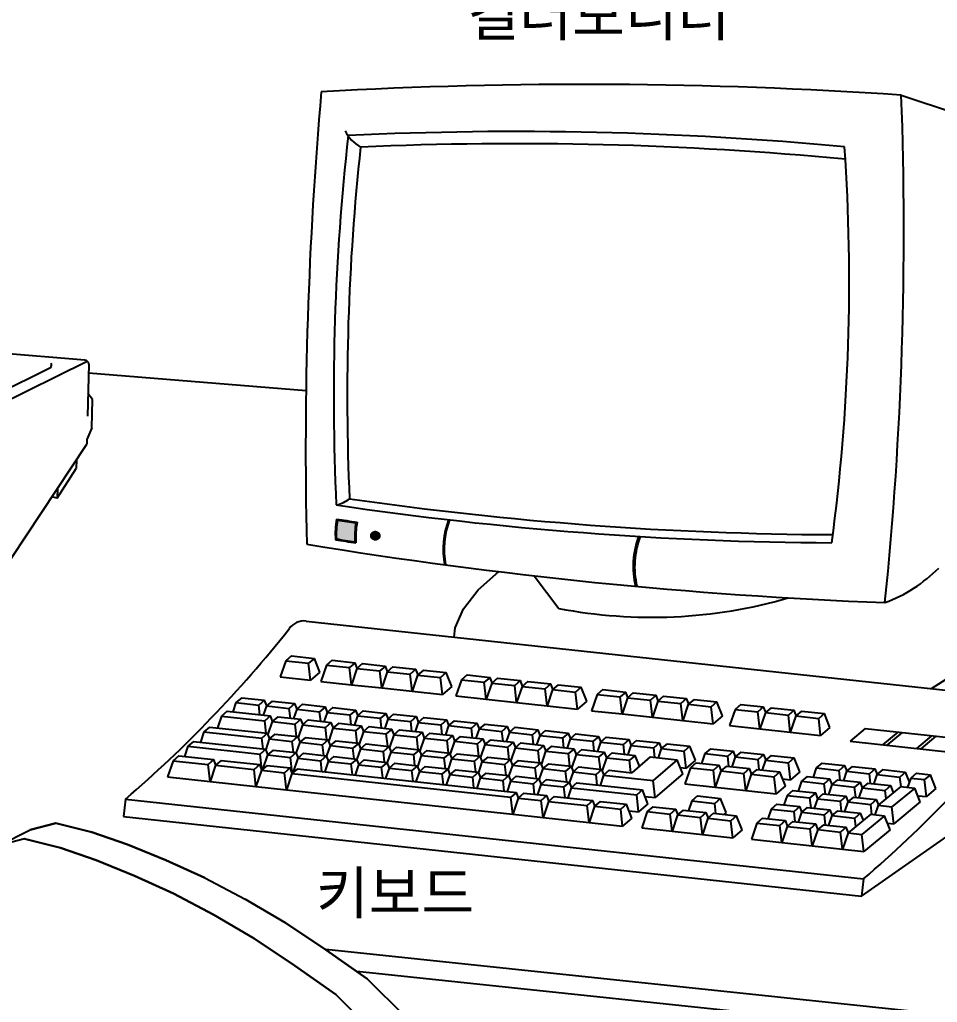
# Model space of a CAD drawing. Header units: millimetres. Extents: x -86 to 11742, y 5229 to 11464.
# Drawn here: x 1265.9 to 1324.9, y 5686 to 5749.2 of the extents above; entities that cross this region are included whole.
import ezdxf

# ---------------------------------------------------------------- set-up
doc = ezdxf.new("R2010")
doc.units = ezdxf.units.MM
doc.header["$LTSCALE"] = 5
doc.layers.get('0').update_dxf_attribs({"linetype": 'CONTINUOUS'})
for name, color, linetype in [('AUTO', 7, 'CONTINUOUS'), ('DESK', 4, 'CONTINUOUS'), ('S-1', 254, 'CONTINUOUS')]:
    doc.layers.add(name, color=color, linetype=linetype)
doc.styles.add('QQ', font='MALGUN.TTF.TTF')

msp = doc.modelspace()

# ---------------------------------------------------------------- hatches: boundary and pattern name
for points in [[(1287.518, 5716.828, -0.000994), (1286.328, 5717.013, 0.056482), (1286.263, 5715.798, 0.000987), (1287.445, 5715.614, -0.056444)], [(1288.631, 5716.241), (1288.588, 5716.213), (1288.551, 5716.177), (1288.522, 5716.135), (1288.501, 5716.089), (1288.49, 5716.039), (1288.488, 5715.989), (1288.496, 5715.938), (1288.514, 5715.891), (1288.541, 5715.847), (1288.575, 5715.809), (1288.616, 5715.778), (1288.663, 5715.756), (1288.712, 5715.742), (1288.764, 5715.738), (1288.815, 5715.744), (1288.865, 5715.759), (1288.91, 5715.783), (1288.95, 5715.815), (1288.984, 5715.854), (1289.009, 5715.898), (1289.025, 5715.946), (1289.031, 5715.997), (1289.028, 5716.047), (1289.015, 5716.096), (1288.993, 5716.142), (1288.962, 5716.183), (1288.924, 5716.218), (1288.88, 5716.245), (1288.832, 5716.263), (1288.781, 5716.272), (1288.729, 5716.271), (1288.679, 5716.26)]]:
    msp.add_hatch(color=256).paths.add_polyline_path(points)

# ---------------------------------------------------------------- linework, layer by layer
at = {"color": 4}
for p, q in [((1322.572, 5744.311), (1326.131, 5743.123)), ((1298.964, 5713.433), (1300.55, 5711.334))]:
    msp.add_line(p, q, dxfattribs=at)
at = {"color": 41}
for p, q in [((1270.097, 5727.289), (1226.986, 5730.842)), ((1264.415, 5724.345), (1270.248, 5727.228)), ((1262.843, 5724.325), (1267.878, 5726.813)), ((1270.336, 5727.03), (1270.258, 5723.696)), ((1270.581, 5724.767), (1270.292, 5725.15)), ((1270.538, 5722.932), (1270.581, 5724.767)), ((1270.538, 5722.932), (1270.222, 5722.183)), ((1270.222, 5722.183), (1270.215, 5721.88)), ((1255.947, 5700.366), (1270.215, 5721.88)), ((1268.318, 5718.428), (1269.54, 5720.319)), ((1269.554, 5720.882), (1269.54, 5720.319)), ((1268.332, 5719.04), (1268.318, 5718.428)), ((1268.318, 5718.428), (1267.973, 5718.499))]:
    msp.add_line(p, q, dxfattribs=at)
at = {"color": 11}
msp.add_line((1270.323, 5726.47), (1284.31, 5725.339), dxfattribs=at)
at = {"color": 2, "linetype": 'Continuous'}
for p, q in [((1284.312, 5710.522), (1331.747, 5705.393)), ((1320.018, 5692.846), (1331.86, 5701.134)), ((1272.703, 5699.081), (1272.583, 5697.975)), ((1272.703, 5699.081), (1320.138, 5693.952)), ((1272.583, 5697.975), (1320.018, 5692.846)), ((1320.138, 5693.952), (1320.018, 5692.846))]:
    msp.add_line(p, q, dxfattribs=at)
at = {"color": 7, "linetype": 'Continuous'}
for p, q in [((1283.37, 5708.287), (1283.004, 5707.972)), ((1283.37, 5708.287), (1284.844, 5708.127)), ((1283.004, 5707.972), (1282.649, 5706.93)), ((1283.004, 5707.972), (1284.477, 5707.813)), ((1284.844, 5708.127), (1284.477, 5707.813)), ((1284.602, 5706.719), (1284.477, 5707.813)), ((1285.2, 5707.233), (1284.844, 5708.127)), ((1285.624, 5707.689), (1285.269, 5706.647)), ((1285.99, 5708.003), (1285.624, 5707.689)), ((1285.624, 5707.689), (1287.097, 5707.53)), ((1285.99, 5708.003), (1287.464, 5707.844)), ((1287.464, 5707.844), (1287.097, 5707.53)), ((1287.601, 5707.499), (1287.464, 5707.844)), ((1287.943, 5707.792), (1287.576, 5707.478)), ((1287.943, 5707.792), (1289.417, 5707.633)), ((1289.417, 5707.633), (1289.05, 5707.319)), ((1289.554, 5707.288), (1289.417, 5707.633)), ((1285.2, 5707.233), (1284.602, 5706.719)), ((1287.221, 5706.436), (1287.097, 5707.53)), ((1287.576, 5707.478), (1287.221, 5706.436)), ((1287.576, 5707.478), (1289.05, 5707.319)), ((1289.174, 5706.225), (1289.05, 5707.319)), ((1289.529, 5707.267), (1289.174, 5706.225)), ((1289.896, 5707.581), (1289.529, 5707.267)), ((1289.529, 5707.267), (1291.003, 5707.108)), ((1289.896, 5707.581), (1291.37, 5707.422)), ((1291.37, 5707.422), (1291.003, 5707.108)), ((1291.127, 5706.013), (1291.003, 5707.108)), ((1291.482, 5707.056), (1291.127, 5706.013)), ((1291.507, 5707.077), (1291.37, 5707.422)), ((1291.849, 5707.37), (1291.482, 5707.056)), ((1291.482, 5707.056), (1292.956, 5706.896)), ((1291.849, 5707.37), (1293.322, 5707.211)), ((1293.322, 5707.211), (1292.956, 5706.896)), ((1293.679, 5706.316), (1293.322, 5707.211)), ((1294.662, 5707.066), (1294.295, 5706.752)), ((1294.662, 5707.066), (1296.136, 5706.907)), ((1282.649, 5706.93), (1284.602, 5706.719)), ((1285.269, 5706.647), (1287.221, 5706.436)), ((1287.221, 5706.436), (1289.174, 5706.225)), ((1293.08, 5705.802), (1292.956, 5706.896)), ((1294.295, 5706.752), (1293.94, 5705.709)), ((1294.295, 5706.752), (1295.769, 5706.592)), ((1296.136, 5706.907), (1295.769, 5706.592)), ((1295.893, 5705.498), (1295.769, 5706.592)), ((1296.248, 5706.54), (1295.893, 5705.498)), ((1296.273, 5706.562), (1296.136, 5706.907)), ((1296.615, 5706.855), (1296.248, 5706.54)), ((1296.248, 5706.54), (1297.722, 5706.381)), ((1296.615, 5706.855), (1298.089, 5706.695)), ((1298.089, 5706.695), (1297.722, 5706.381)), ((1297.846, 5705.287), (1297.722, 5706.381)), ((1298.226, 5706.35), (1298.089, 5706.695)), ((1298.568, 5706.644), (1298.201, 5706.329)), ((1298.568, 5706.644), (1300.041, 5706.484)), ((1300.041, 5706.484), (1299.675, 5706.17)), ((1300.179, 5706.139), (1300.041, 5706.484)), ((1300.521, 5706.432), (1300.154, 5706.118)), ((1300.521, 5706.432), (1301.994, 5706.273)), ((1289.174, 5706.225), (1291.127, 5706.013)), ((1291.127, 5706.013), (1293.08, 5705.802)), ((1293.679, 5706.316), (1293.08, 5705.802)), ((1298.201, 5706.329), (1297.846, 5705.287)), ((1298.201, 5706.329), (1299.675, 5706.17)), ((1299.799, 5705.076), (1299.675, 5706.17)), ((1300.154, 5706.118), (1299.799, 5705.076)), ((1300.154, 5706.118), (1301.628, 5705.959)), ((1301.994, 5706.273), (1301.628, 5705.959)), ((1301.752, 5704.865), (1301.628, 5705.959)), ((1302.351, 5705.378), (1301.994, 5706.273)), ((1303.023, 5705.808), (1302.668, 5704.766)), ((1303.389, 5706.122), (1303.023, 5705.808)), ((1303.023, 5705.808), (1304.497, 5705.649)), ((1303.389, 5706.122), (1304.863, 5705.963)), ((1304.863, 5705.963), (1304.497, 5705.649)), ((1305, 5705.618), (1304.863, 5705.963)), ((1305.342, 5705.911), (1304.976, 5705.597)), ((1305.342, 5705.911), (1306.816, 5705.752)), ((1306.816, 5705.752), (1306.45, 5705.437)), ((1306.953, 5705.407), (1306.816, 5705.752)), ((1279.805, 5705.283), (1279.603, 5704.692)), ((1280.171, 5705.597), (1279.805, 5705.283)), ((1279.805, 5705.283), (1281.279, 5705.124)), ((1280.171, 5705.597), (1281.645, 5705.438)), ((1281.645, 5705.438), (1281.279, 5705.124)), ((1281.349, 5704.503), (1281.279, 5705.124)), ((1281.792, 5705.068), (1281.645, 5705.438)), ((1282.124, 5705.386), (1281.758, 5705.072)), ((1282.124, 5705.386), (1283.598, 5705.227)), ((1283.598, 5705.227), (1283.232, 5704.913)), ((1283.745, 5704.857), (1283.598, 5705.227)), ((1284.077, 5705.175), (1283.711, 5704.861)), ((1284.077, 5705.175), (1285.551, 5705.016)), ((1293.94, 5705.709), (1295.893, 5705.498)), ((1295.893, 5705.498), (1297.846, 5705.287)), ((1297.846, 5705.287), (1299.799, 5705.076)), ((1302.351, 5705.378), (1301.752, 5704.865)), ((1304.621, 5704.555), (1304.497, 5705.649)), ((1304.976, 5705.597), (1304.621, 5704.555)), ((1304.976, 5705.597), (1306.45, 5705.437)), ((1306.574, 5704.343), (1306.45, 5705.437)), ((1306.929, 5705.386), (1306.574, 5704.343)), ((1307.295, 5705.7), (1306.929, 5705.386)), ((1306.929, 5705.386), (1308.403, 5705.226)), ((1307.295, 5705.7), (1308.769, 5705.541)), ((1308.769, 5705.541), (1308.403, 5705.226)), ((1308.527, 5704.132), (1308.403, 5705.226)), ((1308.882, 5705.175), (1308.527, 5704.132)), ((1308.906, 5705.196), (1308.769, 5705.541)), ((1309.248, 5705.489), (1308.882, 5705.175)), ((1308.882, 5705.175), (1310.356, 5705.015)), ((1309.248, 5705.489), (1310.722, 5705.329)), ((1310.722, 5705.329), (1310.356, 5705.015)), ((1311.078, 5704.435), (1310.722, 5705.329)), ((1312.25, 5705.164), (1311.884, 5704.85)), ((1312.25, 5705.164), (1313.724, 5705.005)), ((1279.245, 5704.731), (1278.878, 5704.416)), ((1279.245, 5704.731), (1282.022, 5704.43)), ((1281.758, 5705.072), (1281.556, 5704.481)), ((1281.758, 5705.072), (1283.232, 5704.913)), ((1283.302, 5704.292), (1283.232, 5704.913)), ((1283.711, 5704.861), (1283.509, 5704.269)), ((1283.711, 5704.861), (1285.184, 5704.701)), ((1285.551, 5705.016), (1285.184, 5704.701)), ((1285.255, 5704.081), (1285.184, 5704.701)), ((1285.663, 5704.65), (1285.462, 5704.058)), ((1285.698, 5704.646), (1285.551, 5705.016)), ((1286.03, 5704.964), (1285.663, 5704.65)), ((1285.663, 5704.65), (1287.137, 5704.49)), ((1286.03, 5704.964), (1287.504, 5704.804)), ((1287.504, 5704.804), (1287.137, 5704.49)), ((1287.208, 5703.87), (1287.137, 5704.49)), ((1287.651, 5704.435), (1287.504, 5704.804)), ((1287.983, 5704.753), (1287.616, 5704.438)), ((1287.983, 5704.753), (1289.457, 5704.593)), ((1289.457, 5704.593), (1289.09, 5704.279)), ((1289.604, 5704.224), (1289.457, 5704.593)), ((1289.936, 5704.542), (1289.569, 5704.227)), ((1289.936, 5704.542), (1291.409, 5704.382)), ((1299.799, 5705.076), (1301.752, 5704.865)), ((1302.668, 5704.766), (1304.621, 5704.555)), ((1304.621, 5704.555), (1306.574, 5704.343)), ((1310.48, 5703.921), (1310.356, 5705.015)), ((1311.884, 5704.85), (1311.529, 5703.808)), ((1311.884, 5704.85), (1313.358, 5704.691)), ((1313.724, 5705.005), (1313.358, 5704.691)), ((1313.482, 5703.597), (1313.358, 5704.691)), ((1313.837, 5704.639), (1313.482, 5703.597)), ((1313.861, 5704.66), (1313.724, 5705.005)), ((1314.203, 5704.953), (1313.837, 5704.639)), ((1313.837, 5704.639), (1315.311, 5704.479)), ((1314.203, 5704.953), (1315.677, 5704.794)), ((1315.677, 5704.794), (1315.311, 5704.479)), ((1315.435, 5703.385), (1315.311, 5704.479)), ((1315.814, 5704.449), (1315.677, 5704.794)), ((1316.156, 5704.742), (1315.79, 5704.428)), ((1316.156, 5704.742), (1317.63, 5704.583)), ((1317.63, 5704.583), (1317.264, 5704.268)), ((1317.986, 5703.688), (1317.63, 5704.583)), ((1278.878, 5704.416), (1278.621, 5703.659)), ((1278.878, 5704.416), (1281.656, 5704.116)), ((1282.022, 5704.43), (1281.656, 5704.116)), ((1281.746, 5703.321), (1281.656, 5704.116)), ((1282.135, 5704.064), (1281.858, 5703.252)), ((1282.16, 5704.085), (1282.022, 5704.43)), ((1282.501, 5704.378), (1282.135, 5704.064)), ((1282.135, 5704.064), (1283.609, 5703.905)), ((1282.501, 5704.378), (1283.975, 5704.219)), ((1283.975, 5704.219), (1283.609, 5703.905)), ((1283.699, 5703.11), (1283.609, 5703.905)), ((1284.088, 5703.853), (1283.811, 5703.04)), ((1284.123, 5703.849), (1283.975, 5704.219)), ((1284.454, 5704.167), (1284.088, 5703.853)), ((1284.088, 5703.853), (1285.562, 5703.694)), ((1284.454, 5704.167), (1285.928, 5704.008)), ((1285.928, 5704.008), (1285.562, 5703.694)), ((1286.076, 5703.638), (1285.928, 5704.008)), ((1286.407, 5703.956), (1286.041, 5703.642)), ((1286.407, 5703.956), (1287.881, 5703.797)), ((1287.616, 5704.438), (1287.415, 5703.847)), ((1287.616, 5704.438), (1289.09, 5704.279)), ((1289.161, 5703.658), (1289.09, 5704.279)), ((1289.569, 5704.227), (1289.368, 5703.636)), ((1289.569, 5704.227), (1291.043, 5704.068)), ((1291.409, 5704.382), (1291.043, 5704.068)), ((1291.114, 5703.447), (1291.043, 5704.068)), ((1291.522, 5704.016), (1291.321, 5703.425)), ((1291.557, 5704.012), (1291.409, 5704.382)), ((1291.888, 5704.33), (1291.522, 5704.016)), ((1291.522, 5704.016), (1292.996, 5703.857)), ((1291.888, 5704.33), (1293.362, 5704.171)), ((1293.362, 5704.171), (1292.996, 5703.857)), ((1293.066, 5703.236), (1292.996, 5703.857)), ((1293.51, 5703.801), (1293.362, 5704.171)), ((1293.841, 5704.119), (1293.475, 5703.805)), ((1293.841, 5704.119), (1295.315, 5703.96)), ((1295.315, 5703.96), (1294.949, 5703.646)), ((1295.463, 5703.59), (1295.315, 5703.96)), ((1295.794, 5703.908), (1295.428, 5703.594)), ((1295.794, 5703.908), (1297.268, 5703.749)), ((1306.574, 5704.343), (1308.527, 5704.132)), ((1308.527, 5704.132), (1310.48, 5703.921)), ((1311.078, 5704.435), (1310.48, 5703.921)), ((1315.79, 5704.428), (1315.435, 5703.385)), ((1315.79, 5704.428), (1317.264, 5704.268)), ((1317.388, 5703.174), (1317.264, 5704.268)), ((1277.746, 5703.4), (1277.522, 5702.741)), ((1278.113, 5703.714), (1277.746, 5703.4)), ((1277.746, 5703.4), (1281.468, 5702.997)), ((1278.113, 5703.714), (1281.834, 5703.312)), ((1281.834, 5703.312), (1281.468, 5702.997)), ((1281.972, 5702.967), (1281.834, 5703.312)), ((1282.313, 5703.26), (1281.947, 5702.946)), ((1282.313, 5703.26), (1283.787, 5703.101)), ((1285.652, 5702.899), (1285.562, 5703.694)), ((1286.041, 5703.642), (1285.764, 5702.829)), ((1286.041, 5703.642), (1287.515, 5703.482)), ((1287.881, 5703.797), (1287.515, 5703.482)), ((1287.605, 5702.688), (1287.515, 5703.482)), ((1287.994, 5703.431), (1287.717, 5702.618)), ((1288.028, 5703.427), (1287.881, 5703.797)), ((1288.36, 5703.745), (1287.994, 5703.431)), ((1287.994, 5703.431), (1289.468, 5703.271)), ((1288.36, 5703.745), (1289.834, 5703.586)), ((1289.834, 5703.586), (1289.468, 5703.271)), ((1289.558, 5702.477), (1289.468, 5703.271)), ((1289.947, 5703.22), (1289.67, 5702.407)), ((1289.981, 5703.216), (1289.834, 5703.586)), ((1290.313, 5703.534), (1289.947, 5703.22)), ((1289.947, 5703.22), (1291.421, 5703.06)), ((1290.313, 5703.534), (1291.787, 5703.374)), ((1291.787, 5703.374), (1291.421, 5703.06)), ((1291.934, 5703.005), (1291.787, 5703.374)), ((1292.266, 5703.323), (1291.9, 5703.008)), ((1292.266, 5703.323), (1293.74, 5703.163)), ((1293.475, 5703.805), (1293.274, 5703.214)), ((1293.475, 5703.805), (1294.949, 5703.646)), ((1295.019, 5703.025), (1294.949, 5703.646)), ((1295.428, 5703.594), (1295.227, 5703.003)), ((1295.428, 5703.594), (1296.902, 5703.434)), ((1297.268, 5703.749), (1296.902, 5703.434)), ((1296.972, 5702.814), (1296.902, 5703.434)), ((1297.381, 5703.383), (1297.18, 5702.791)), ((1297.416, 5703.379), (1297.268, 5703.749)), ((1297.747, 5703.697), (1297.381, 5703.383)), ((1297.381, 5703.383), (1298.855, 5703.223)), ((1297.747, 5703.697), (1299.221, 5703.538)), ((1299.221, 5703.538), (1298.855, 5703.223)), ((1298.925, 5702.603), (1298.855, 5703.223)), ((1299.368, 5703.168), (1299.221, 5703.538)), ((1299.7, 5703.486), (1299.334, 5703.172)), ((1299.7, 5703.486), (1301.174, 5703.326)), ((1301.174, 5703.326), (1300.808, 5703.012)), ((1301.321, 5702.957), (1301.174, 5703.326)), ((1301.653, 5703.275), (1301.287, 5702.96)), ((1301.653, 5703.275), (1303.127, 5703.115)), ((1311.529, 5703.808), (1313.482, 5703.597)), ((1313.482, 5703.597), (1315.435, 5703.385)), ((1315.435, 5703.385), (1317.388, 5703.174)), ((1317.986, 5703.688), (1317.388, 5703.174)), ((1277.082, 5702.789), (1276.715, 5702.475)), ((1277.082, 5702.789), (1281.717, 5702.288)), ((1281.547, 5702.306), (1281.468, 5702.997)), ((1281.947, 5702.946), (1281.72, 5702.28)), ((1281.947, 5702.946), (1283.421, 5702.786)), ((1283.787, 5703.101), (1283.421, 5702.786)), ((1283.499, 5702.095), (1283.421, 5702.786)), ((1283.9, 5702.735), (1283.673, 5702.069)), ((1283.925, 5702.756), (1283.787, 5703.101)), ((1284.266, 5703.049), (1283.9, 5702.735)), ((1283.9, 5702.735), (1285.374, 5702.575)), ((1284.266, 5703.049), (1285.74, 5702.889)), ((1285.74, 5702.889), (1285.374, 5702.575)), ((1285.888, 5702.52), (1285.74, 5702.889)), ((1286.219, 5702.838), (1285.853, 5702.523)), ((1286.219, 5702.838), (1287.693, 5702.678)), ((1287.693, 5702.678), (1287.327, 5702.364)), ((1287.841, 5702.309), (1287.693, 5702.678)), ((1288.172, 5702.627), (1287.806, 5702.312)), ((1288.172, 5702.627), (1289.646, 5702.467)), ((1291.511, 5702.266), (1291.421, 5703.06)), ((1291.9, 5703.008), (1291.623, 5702.196)), ((1291.9, 5703.008), (1293.374, 5702.849)), ((1293.74, 5703.163), (1293.374, 5702.849)), ((1293.464, 5702.054), (1293.374, 5702.849)), ((1293.853, 5702.797), (1293.576, 5701.985)), ((1293.887, 5702.793), (1293.74, 5703.163)), ((1294.219, 5703.112), (1293.853, 5702.797)), ((1293.853, 5702.797), (1295.327, 5702.638)), ((1294.219, 5703.112), (1295.693, 5702.952)), ((1295.693, 5702.952), (1295.327, 5702.638)), ((1295.417, 5701.843), (1295.327, 5702.638)), ((1295.806, 5702.586), (1295.529, 5701.774)), ((1295.84, 5702.582), (1295.693, 5702.952)), ((1296.172, 5702.9), (1295.806, 5702.586)), ((1295.806, 5702.586), (1297.279, 5702.427)), ((1296.172, 5702.9), (1297.646, 5702.741)), ((1297.646, 5702.741), (1297.279, 5702.427)), ((1297.793, 5702.371), (1297.646, 5702.741)), ((1298.125, 5702.689), (1297.758, 5702.375)), ((1298.125, 5702.689), (1299.599, 5702.53)), ((1299.334, 5703.172), (1299.132, 5702.58)), ((1299.334, 5703.172), (1300.808, 5703.012)), ((1300.878, 5702.392), (1300.808, 5703.012)), ((1301.287, 5702.96), (1301.085, 5702.369)), ((1301.287, 5702.96), (1302.761, 5702.801)), ((1303.127, 5703.115), (1302.761, 5702.801)), ((1302.831, 5702.18), (1302.761, 5702.801)), ((1303.24, 5702.749), (1303.038, 5702.158)), ((1303.274, 5702.746), (1303.127, 5703.115)), ((1303.606, 5703.064), (1303.24, 5702.749)), ((1303.24, 5702.749), (1304.714, 5702.59)), ((1303.606, 5703.064), (1305.08, 5702.904)), ((1305.08, 5702.904), (1304.714, 5702.59)), ((1304.784, 5701.969), (1304.714, 5702.59)), ((1305.227, 5702.534), (1305.08, 5702.904)), ((1305.559, 5702.852), (1305.193, 5702.538)), ((1305.559, 5702.852), (1307.033, 5702.693)), ((1307.033, 5702.693), (1306.666, 5702.379)), ((1307.18, 5702.323), (1307.033, 5702.693)), ((1307.512, 5702.641), (1307.145, 5702.327)), ((1307.512, 5702.641), (1308.986, 5702.482)), ((1276.715, 5702.475), (1276.494, 5701.824)), ((1276.715, 5702.475), (1281.351, 5701.973)), ((1281.717, 5702.288), (1281.351, 5701.973)), ((1281.464, 5700.976), (1281.351, 5701.973)), ((1281.855, 5701.943), (1281.717, 5702.288)), ((1282.196, 5702.236), (1281.83, 5701.922)), ((1282.196, 5702.236), (1283.67, 5702.077)), ((1283.67, 5702.077), (1283.304, 5701.762)), ((1283.817, 5701.707), (1283.67, 5702.077)), ((1284.149, 5702.025), (1283.783, 5701.711)), ((1284.149, 5702.025), (1285.623, 5701.865)), ((1285.452, 5701.884), (1285.374, 5702.575)), ((1285.853, 5702.523), (1285.626, 5701.857)), ((1285.853, 5702.523), (1287.327, 5702.364)), ((1287.405, 5701.673), (1287.327, 5702.364)), ((1287.806, 5702.312), (1287.579, 5701.646)), ((1287.806, 5702.312), (1289.28, 5702.153)), ((1289.646, 5702.467), (1289.28, 5702.153)), ((1289.358, 5701.462), (1289.28, 5702.153)), ((1289.759, 5702.101), (1289.532, 5701.435)), ((1289.793, 5702.097), (1289.646, 5702.467)), ((1290.125, 5702.415), (1289.759, 5702.101)), ((1289.759, 5702.101), (1291.233, 5701.942)), ((1290.125, 5702.415), (1291.599, 5702.256)), ((1291.599, 5702.256), (1291.233, 5701.942)), ((1291.746, 5701.886), (1291.599, 5702.256)), ((1292.078, 5702.204), (1291.712, 5701.89)), ((1292.078, 5702.204), (1293.552, 5702.045)), ((1293.552, 5702.045), (1293.186, 5701.731)), ((1293.699, 5701.675), (1293.552, 5702.045)), ((1294.031, 5701.993), (1293.665, 5701.679)), ((1294.031, 5701.993), (1295.505, 5701.834)), ((1297.37, 5701.632), (1297.279, 5702.427)), ((1297.758, 5702.375), (1297.482, 5701.562)), ((1297.758, 5702.375), (1299.232, 5702.216)), ((1299.599, 5702.53), (1299.232, 5702.216)), ((1299.322, 5701.421), (1299.232, 5702.216)), ((1299.711, 5702.164), (1299.435, 5701.351)), ((1299.746, 5702.16), (1299.599, 5702.53)), ((1300.078, 5702.478), (1299.711, 5702.164)), ((1299.711, 5702.164), (1301.185, 5702.004)), ((1300.078, 5702.478), (1301.552, 5702.319)), ((1301.552, 5702.319), (1301.185, 5702.004)), ((1301.275, 5701.21), (1301.185, 5702.004)), ((1301.664, 5701.953), (1301.388, 5701.14)), ((1301.699, 5701.949), (1301.552, 5702.319)), ((1302.031, 5702.267), (1301.664, 5701.953)), ((1301.664, 5701.953), (1303.138, 5701.793)), ((1302.031, 5702.267), (1303.504, 5702.108)), ((1303.504, 5702.108), (1303.138, 5701.793)), ((1303.652, 5701.738), (1303.504, 5702.108)), ((1303.983, 5702.056), (1303.617, 5701.742)), ((1303.983, 5702.056), (1305.457, 5701.896)), ((1305.193, 5702.538), (1304.991, 5701.947)), ((1305.193, 5702.538), (1306.666, 5702.379)), ((1306.737, 5701.758), (1306.666, 5702.379)), ((1307.145, 5702.327), (1306.944, 5701.736)), ((1307.145, 5702.327), (1308.619, 5702.168)), ((1308.986, 5702.482), (1308.619, 5702.168)), ((1308.743, 5701.074), (1308.619, 5702.168)), ((1309.342, 5701.587), (1308.986, 5702.482)), ((1309.938, 5702.004), (1309.725, 5701.379)), ((1310.304, 5702.319), (1309.938, 5702.004)), ((1309.938, 5702.004), (1311.412, 5701.845)), ((1310.304, 5702.319), (1311.778, 5702.159)), ((1311.778, 5702.159), (1311.412, 5701.845)), ((1311.925, 5701.79), (1311.778, 5702.159)), ((1312.257, 5702.108), (1311.891, 5701.793)), ((1312.257, 5702.108), (1313.731, 5701.948)), ((1313.731, 5701.948), (1313.364, 5701.634)), ((1313.878, 5701.578), (1313.731, 5701.948)), ((1275.76, 5701.55), (1275.405, 5700.507)), ((1276.126, 5701.864), (1275.76, 5701.55)), ((1275.76, 5701.55), (1278.015, 5701.306)), ((1276.126, 5701.864), (1278.381, 5701.62)), ((1278.381, 5701.62), (1278.015, 5701.306)), ((1278.518, 5701.275), (1278.381, 5701.62)), ((1278.86, 5701.568), (1278.494, 5701.254)), ((1278.86, 5701.568), (1281.335, 5701.301)), ((1281.83, 5701.922), (1281.513, 5700.991)), ((1281.83, 5701.922), (1283.304, 5701.762)), ((1283.417, 5700.765), (1283.304, 5701.762)), ((1283.783, 5701.711), (1283.466, 5700.78)), ((1283.783, 5701.711), (1285.257, 5701.551)), ((1285.623, 5701.865), (1285.257, 5701.551)), ((1285.334, 5700.868), (1285.257, 5701.551)), ((1285.736, 5701.499), (1285.514, 5700.849)), ((1285.77, 5701.496), (1285.623, 5701.865)), ((1286.102, 5701.814), (1285.736, 5701.499)), ((1285.736, 5701.499), (1287.21, 5701.34)), ((1286.102, 5701.814), (1287.576, 5701.654)), ((1287.576, 5701.654), (1287.21, 5701.34)), ((1287.287, 5700.657), (1287.21, 5701.34)), ((1287.723, 5701.284), (1287.576, 5701.654)), ((1288.055, 5701.603), (1287.689, 5701.288)), ((1288.055, 5701.603), (1289.529, 5701.443)), ((1289.529, 5701.443), (1289.163, 5701.129)), ((1289.676, 5701.073), (1289.529, 5701.443)), ((1290.008, 5701.391), (1289.642, 5701.077)), ((1290.008, 5701.391), (1291.482, 5701.232)), ((1291.311, 5701.25), (1291.233, 5701.942)), ((1291.712, 5701.89), (1291.485, 5701.224)), ((1291.712, 5701.89), (1293.186, 5701.731)), ((1293.264, 5701.039), (1293.186, 5701.731)), ((1293.665, 5701.679), (1293.438, 5701.013)), ((1293.665, 5701.679), (1295.139, 5701.519)), ((1295.505, 5701.834), (1295.139, 5701.519)), ((1295.217, 5700.828), (1295.139, 5701.519)), ((1295.618, 5701.468), (1295.391, 5700.802)), ((1295.652, 5701.464), (1295.505, 5701.834)), ((1295.984, 5701.782), (1295.618, 5701.468)), ((1295.618, 5701.468), (1297.091, 5701.308)), ((1295.984, 5701.782), (1297.458, 5701.623)), ((1297.458, 5701.623), (1297.091, 5701.308)), ((1297.605, 5701.253), (1297.458, 5701.623)), ((1297.937, 5701.571), (1297.57, 5701.257)), ((1297.937, 5701.571), (1299.411, 5701.411)), ((1299.411, 5701.411), (1299.044, 5701.097)), ((1299.558, 5701.042), (1299.411, 5701.411)), ((1299.89, 5701.36), (1299.523, 5701.045)), ((1299.89, 5701.36), (1301.364, 5701.2)), ((1303.228, 5700.999), (1303.138, 5701.793)), ((1303.617, 5701.742), (1303.34, 5700.929)), ((1303.617, 5701.742), (1305.091, 5701.582)), ((1305.457, 5701.896), (1305.091, 5701.582)), ((1305.181, 5700.788), (1305.091, 5701.582)), ((1306.422, 5701.792), (1305.243, 5700.781)), ((1305.734, 5701.202), (1305.457, 5701.896)), ((1306.422, 5701.792), (1308.173, 5701.603)), ((1308.173, 5701.603), (1306.628, 5700.277)), ((1308.529, 5700.708), (1308.173, 5701.603)), ((1309.342, 5701.587), (1308.743, 5701.074)), ((1309.386, 5701.416), (1309.02, 5701.101)), ((1309.386, 5701.416), (1310.86, 5701.256)), ((1311.486, 5701.189), (1311.412, 5701.845)), ((1311.891, 5701.793), (1311.678, 5701.168)), ((1311.891, 5701.793), (1313.364, 5701.634)), ((1313.439, 5700.977), (1313.364, 5701.634)), ((1313.844, 5701.582), (1313.63, 5700.957)), ((1314.21, 5701.896), (1313.844, 5701.582)), ((1313.844, 5701.582), (1315.317, 5701.423)), ((1314.21, 5701.896), (1315.684, 5701.737)), ((1315.684, 5701.737), (1315.317, 5701.423)), ((1315.441, 5700.329), (1315.317, 5701.423)), ((1316.04, 5700.842), (1315.684, 5701.737)), ((1317.47, 5701.4), (1317.104, 5701.086)), ((1317.47, 5701.4), (1318.944, 5701.241)), ((1278.139, 5700.212), (1278.015, 5701.306)), ((1278.494, 5701.254), (1278.139, 5700.212)), ((1278.494, 5701.254), (1280.968, 5700.986)), ((1281.335, 5701.301), (1280.968, 5700.986)), ((1281.092, 5699.892), (1280.968, 5700.986)), ((1281.447, 5700.935), (1281.092, 5699.892)), ((1281.472, 5700.956), (1281.335, 5701.301)), ((1281.814, 5701.249), (1281.447, 5700.935)), ((1281.447, 5700.935), (1282.921, 5700.775)), ((1281.814, 5701.249), (1283.288, 5701.09)), ((1283.288, 5701.09), (1282.921, 5700.775)), ((1283.045, 5699.681), (1282.921, 5700.775)), ((1283.4, 5700.723), (1283.045, 5699.681)), ((1283.425, 5700.745), (1283.288, 5701.09)), ((1283.767, 5701.038), (1283.4, 5700.723)), ((1283.4, 5700.723), (1297.467, 5699.203)), ((1283.767, 5701.038), (1297.833, 5699.517)), ((1287.689, 5701.288), (1287.467, 5700.638)), ((1287.689, 5701.288), (1289.163, 5701.129)), ((1289.24, 5700.446), (1289.163, 5701.129)), ((1289.642, 5701.077), (1289.42, 5700.427)), ((1289.642, 5701.077), (1291.115, 5700.918)), ((1291.482, 5701.232), (1291.115, 5700.918)), ((1291.193, 5700.235), (1291.115, 5700.918)), ((1291.594, 5700.866), (1291.373, 5700.215)), ((1291.629, 5700.862), (1291.482, 5701.232)), ((1291.961, 5701.18), (1291.594, 5700.866)), ((1291.594, 5700.866), (1293.068, 5700.707)), ((1291.961, 5701.18), (1293.435, 5701.021)), ((1293.435, 5701.021), (1293.068, 5700.707)), ((1293.146, 5700.024), (1293.068, 5700.707)), ((1293.582, 5700.651), (1293.435, 5701.021)), ((1293.914, 5700.969), (1293.547, 5700.655)), ((1293.914, 5700.969), (1295.388, 5700.81)), ((1295.388, 5700.81), (1295.021, 5700.495)), ((1295.535, 5700.44), (1295.388, 5700.81)), ((1295.867, 5700.758), (1295.5, 5700.444)), ((1295.867, 5700.758), (1297.34, 5700.599)), ((1297.17, 5700.617), (1297.091, 5701.308)), ((1297.57, 5701.257), (1297.344, 5700.591)), ((1297.57, 5701.257), (1299.044, 5701.097)), ((1299.123, 5700.406), (1299.044, 5701.097)), ((1299.523, 5701.045), (1299.297, 5700.379)), ((1299.523, 5701.045), (1300.997, 5700.886)), ((1301.364, 5701.2), (1300.997, 5700.886)), ((1301.076, 5700.195), (1300.997, 5700.886)), ((1301.476, 5700.834), (1301.249, 5700.168)), ((1301.511, 5700.83), (1301.364, 5701.2)), ((1301.843, 5701.149), (1301.476, 5700.834)), ((1301.476, 5700.834), (1302.95, 5700.675)), ((1301.843, 5701.149), (1303.317, 5700.989)), ((1303.317, 5700.989), (1302.95, 5700.675)), ((1303.464, 5700.619), (1303.317, 5700.989)), ((1303.796, 5700.937), (1303.429, 5700.623)), ((1303.796, 5700.937), (1305.243, 5700.781)), ((1308.529, 5700.708), (1306.752, 5699.183)), ((1308.368, 5701.114), (1308.743, 5701.074)), ((1309.02, 5701.101), (1308.665, 5700.059)), ((1309.02, 5701.101), (1310.493, 5700.942)), ((1310.86, 5701.256), (1310.493, 5700.942)), ((1310.617, 5699.848), (1310.493, 5700.942)), ((1310.972, 5700.89), (1310.617, 5699.848)), ((1311.007, 5700.886), (1310.86, 5701.256)), ((1311.339, 5701.204), (1310.972, 5700.89)), ((1310.972, 5700.89), (1312.446, 5700.731)), ((1311.339, 5701.204), (1312.813, 5701.045)), ((1312.813, 5701.045), (1312.446, 5700.731)), ((1312.57, 5699.637), (1312.446, 5700.731)), ((1312.96, 5700.675), (1312.813, 5701.045)), ((1313.292, 5700.993), (1312.925, 5700.679)), ((1313.292, 5700.993), (1314.766, 5700.834)), ((1314.766, 5700.834), (1314.399, 5700.52)), ((1315.122, 5699.939), (1314.766, 5700.834)), ((1316.04, 5700.842), (1315.441, 5700.329)), ((1317.104, 5701.086), (1316.904, 5700.499)), ((1317.104, 5701.086), (1318.578, 5700.927)), ((1318.944, 5701.241), (1318.578, 5700.927)), ((1318.648, 5700.31), (1318.578, 5700.927)), ((1319.057, 5700.875), (1318.857, 5700.287)), ((1319.091, 5700.871), (1318.944, 5701.241)), ((1319.423, 5701.189), (1319.057, 5700.875)), ((1319.057, 5700.875), (1320.531, 5700.716)), ((1319.423, 5701.189), (1320.897, 5701.03)), ((1320.897, 5701.03), (1320.531, 5700.716)), ((1320.6, 5700.099), (1320.531, 5700.716)), ((1321.044, 5700.66), (1320.897, 5701.03)), ((1321.376, 5700.978), (1321.01, 5700.664)), ((1321.376, 5700.978), (1322.85, 5700.819)), ((1322.85, 5700.819), (1322.484, 5700.504)), ((1323.096, 5700.2), (1322.85, 5700.819)), ((1323.542, 5700.748), (1323.176, 5700.433)), ((1323.542, 5700.748), (1324.439, 5700.651)), ((1275.405, 5700.507), (1278.139, 5700.212)), ((1278.139, 5700.212), (1281.092, 5699.892)), ((1293.547, 5700.655), (1293.326, 5700.004)), ((1293.547, 5700.655), (1295.021, 5700.495)), ((1295.099, 5699.813), (1295.021, 5700.495)), ((1295.5, 5700.444), (1295.279, 5699.793)), ((1295.5, 5700.444), (1296.974, 5700.284)), ((1297.34, 5700.599), (1296.974, 5700.284)), ((1297.052, 5699.601), (1296.974, 5700.284)), ((1297.453, 5700.233), (1297.232, 5699.582)), ((1297.488, 5700.229), (1297.34, 5700.599)), ((1297.819, 5700.547), (1297.453, 5700.233)), ((1297.453, 5700.233), (1298.927, 5700.073)), ((1297.819, 5700.547), (1299.293, 5700.387)), ((1299.293, 5700.387), (1298.927, 5700.073)), ((1299.004, 5699.39), (1298.927, 5700.073)), ((1299.441, 5700.018), (1299.293, 5700.387)), ((1299.772, 5700.336), (1299.406, 5700.021)), ((1299.772, 5700.336), (1301.246, 5700.176)), ((1301.246, 5700.176), (1300.88, 5699.862)), ((1301.394, 5699.806), (1301.246, 5700.176)), ((1301.725, 5700.124), (1301.359, 5699.81)), ((1301.725, 5700.124), (1305.928, 5699.67)), ((1303.029, 5699.984), (1302.95, 5700.675)), ((1303.429, 5700.623), (1303.205, 5699.965)), ((1303.429, 5700.623), (1306.628, 5700.277)), ((1306.752, 5699.183), (1306.628, 5700.277)), ((1308.665, 5700.059), (1310.617, 5699.848)), ((1312.925, 5700.679), (1312.57, 5699.637)), ((1312.925, 5700.679), (1314.399, 5700.52)), ((1314.523, 5699.426), (1314.399, 5700.52)), ((1314.945, 5700.382), (1315.441, 5700.329)), ((1316.148, 5700.226), (1315.935, 5699.601)), ((1316.514, 5700.541), (1316.148, 5700.226)), ((1316.148, 5700.226), (1317.621, 5700.067)), ((1316.514, 5700.541), (1317.988, 5700.381)), ((1317.988, 5700.381), (1317.621, 5700.067)), ((1317.696, 5699.411), (1317.621, 5700.067)), ((1318.135, 5700.012), (1317.988, 5700.381)), ((1318.467, 5700.33), (1318.1, 5700.015)), ((1318.467, 5700.33), (1319.941, 5700.17)), ((1319.941, 5700.17), (1319.574, 5699.856)), ((1320.088, 5699.8), (1319.941, 5700.17)), ((1320.42, 5700.118), (1320.053, 5699.804)), ((1320.42, 5700.118), (1321.894, 5699.959)), ((1320.42, 5700.118), (1321.894, 5699.959)), ((1321.01, 5700.664), (1320.809, 5700.076)), ((1321.01, 5700.664), (1322.484, 5700.504)), ((1322.553, 5699.888), (1322.484, 5700.504)), ((1323.176, 5700.433), (1322.974, 5699.842)), ((1323.176, 5700.433), (1324.073, 5700.336)), ((1324.439, 5700.651), (1324.073, 5700.336)), ((1324.197, 5699.242), (1324.073, 5700.336)), ((1324.796, 5699.756), (1324.439, 5700.651)), ((1281.092, 5699.892), (1283.045, 5699.681)), ((1283.045, 5699.681), (1297.591, 5698.109)), ((1297.833, 5699.517), (1297.467, 5699.203)), ((1297.971, 5699.172), (1297.833, 5699.517)), ((1298.312, 5699.465), (1297.946, 5699.151)), ((1298.312, 5699.465), (1299.786, 5699.306)), ((1299.406, 5700.021), (1299.185, 5699.371)), ((1299.406, 5700.021), (1300.88, 5699.862)), ((1300.957, 5699.179), (1300.88, 5699.862)), ((1301.359, 5699.81), (1301.137, 5699.16)), ((1301.359, 5699.81), (1305.562, 5699.356)), ((1305.928, 5699.67), (1305.562, 5699.356)), ((1306.284, 5698.775), (1305.928, 5699.67)), ((1310.617, 5699.848), (1312.57, 5699.637)), ((1312.57, 5699.637), (1314.523, 5699.426)), ((1315.122, 5699.939), (1314.523, 5699.426)), ((1315.596, 5699.638), (1315.229, 5699.323)), ((1315.596, 5699.638), (1317.07, 5699.478)), ((1317.07, 5699.478), (1316.703, 5699.164)), ((1317.217, 5699.108), (1317.07, 5699.478)), ((1317.549, 5699.426), (1317.182, 5699.112)), ((1317.549, 5699.426), (1319.023, 5699.267)), ((1318.1, 5700.015), (1317.887, 5699.39)), ((1318.1, 5700.015), (1319.574, 5699.856)), ((1319.649, 5699.199), (1319.574, 5699.856)), ((1320.053, 5699.804), (1319.84, 5699.179)), ((1320.053, 5699.804), (1321.527, 5699.645)), ((1322.55, 5699.888), (1321.088, 5698.69)), ((1321.894, 5699.959), (1321.527, 5699.645)), ((1321.589, 5699.1), (1321.527, 5699.645)), ((1322.076, 5699.5), (1321.894, 5699.959)), ((1323.435, 5699.792), (1321.97, 5698.592)), ((1322.55, 5699.888), (1323.435, 5699.792)), ((1322.55, 5699.888), (1323.435, 5699.792)), ((1323.791, 5698.898), (1323.435, 5699.792)), ((1324.796, 5699.756), (1324.197, 5699.242)), ((1297.591, 5698.109), (1297.467, 5699.203)), ((1297.946, 5699.151), (1297.591, 5698.109)), ((1297.946, 5699.151), (1299.42, 5698.991)), ((1299.786, 5699.306), (1299.42, 5698.991)), ((1299.544, 5697.897), (1299.42, 5698.991)), ((1299.899, 5698.94), (1299.544, 5697.897)), ((1299.934, 5698.936), (1299.786, 5699.306)), ((1300.265, 5699.254), (1299.899, 5698.94)), ((1299.899, 5698.94), (1302.374, 5698.672)), ((1300.265, 5699.254), (1302.74, 5698.986)), ((1302.74, 5698.986), (1302.374, 5698.672)), ((1302.887, 5698.617), (1302.74, 5698.986)), ((1303.219, 5698.935), (1302.853, 5698.62)), ((1303.219, 5698.935), (1304.901, 5698.753)), ((1305.686, 5698.262), (1305.562, 5699.356)), ((1306.094, 5699.254), (1306.752, 5699.183)), ((1309.109, 5698.97), (1308.896, 5698.344)), ((1309.475, 5699.284), (1309.109, 5698.97)), ((1309.109, 5698.97), (1310.582, 5698.811)), ((1309.475, 5699.284), (1310.949, 5699.125)), ((1310.949, 5699.125), (1310.582, 5698.811)), ((1310.657, 5698.154), (1310.582, 5698.811)), ((1311.305, 5698.23), (1310.949, 5699.125)), ((1315.229, 5699.323), (1315.022, 5698.713)), ((1315.229, 5699.323), (1316.703, 5699.164)), ((1316.776, 5698.524), (1316.703, 5699.164)), ((1317.182, 5699.112), (1316.975, 5698.502)), ((1317.182, 5699.112), (1318.656, 5698.953)), ((1319.023, 5699.267), (1318.656, 5698.953)), ((1318.729, 5698.312), (1318.656, 5698.953)), ((1319.135, 5698.901), (1318.927, 5698.291)), ((1319.17, 5698.897), (1319.023, 5699.267)), ((1319.502, 5699.215), (1319.135, 5698.901)), ((1319.135, 5698.901), (1320.609, 5698.742)), ((1319.502, 5699.215), (1320.975, 5699.056)), ((1320.975, 5699.056), (1320.609, 5698.742)), ((1321.123, 5698.686), (1320.975, 5699.056)), ((1323.791, 5698.899), (1322.094, 5697.498)), ((1323.63, 5699.304), (1324.197, 5699.242)), ((1302.498, 5697.578), (1302.374, 5698.672)), ((1302.853, 5698.62), (1302.498, 5697.578)), ((1302.853, 5698.62), (1304.535, 5698.438)), ((1304.901, 5698.753), (1304.535, 5698.438)), ((1304.659, 5697.344), (1304.535, 5698.438)), ((1305.258, 5697.858), (1304.901, 5698.753)), ((1305.071, 5698.328), (1305.686, 5698.262)), ((1306.284, 5698.775), (1305.686, 5698.262)), ((1306.238, 5698.278), (1305.883, 5697.236)), ((1306.604, 5698.592), (1306.238, 5698.278)), ((1306.238, 5698.278), (1307.711, 5698.119)), ((1306.604, 5698.592), (1308.078, 5698.433)), ((1308.078, 5698.433), (1307.711, 5698.119)), ((1308.225, 5698.063), (1308.078, 5698.433)), ((1308.557, 5698.381), (1308.19, 5698.067)), ((1308.557, 5698.381), (1310.031, 5698.222)), ((1310.031, 5698.222), (1309.664, 5697.907)), ((1310.178, 5697.852), (1310.031, 5698.222)), ((1310.51, 5698.17), (1310.143, 5697.856)), ((1310.51, 5698.17), (1311.984, 5698.011)), ((1311.305, 5698.23), (1311.154, 5698.1)), ((1314.209, 5698.447), (1313.996, 5697.822)), ((1314.575, 5698.761), (1314.209, 5698.447)), ((1314.209, 5698.447), (1315.683, 5698.288)), ((1314.575, 5698.761), (1316.049, 5698.602)), ((1316.049, 5698.602), (1315.683, 5698.288)), ((1315.758, 5697.631), (1315.683, 5698.288)), ((1316.162, 5698.236), (1315.949, 5697.611)), ((1316.197, 5698.232), (1316.049, 5698.602)), ((1316.528, 5698.55), (1316.162, 5698.236)), ((1316.162, 5698.236), (1317.636, 5698.077)), ((1316.528, 5698.55), (1318.002, 5698.391)), ((1318.002, 5698.391), (1317.636, 5698.077)), ((1318.15, 5698.021), (1318.002, 5698.391)), ((1318.481, 5698.339), (1318.115, 5698.025)), ((1318.481, 5698.339), (1319.955, 5698.18)), ((1319.955, 5698.18), (1319.589, 5697.866)), ((1320.138, 5697.721), (1319.955, 5698.18)), ((1320.682, 5698.101), (1320.609, 5698.742)), ((1321.088, 5698.69), (1320.88, 5698.08)), ((1321.088, 5698.69), (1321.97, 5698.592)), ((1322.094, 5697.498), (1321.97, 5698.592)), ((1297.591, 5698.109), (1299.544, 5697.897)), ((1299.544, 5697.897), (1302.498, 5697.578)), ((1302.498, 5697.578), (1304.659, 5697.344)), ((1305.258, 5697.858), (1304.659, 5697.344)), ((1307.835, 5697.025), (1307.711, 5698.119)), ((1308.19, 5698.067), (1307.835, 5697.025)), ((1308.19, 5698.067), (1309.664, 5697.907)), ((1309.788, 5696.813), (1309.664, 5697.907)), ((1310.143, 5697.856), (1309.788, 5696.813)), ((1310.143, 5697.856), (1311.617, 5697.696)), ((1311.984, 5698.011), (1311.617, 5697.696)), ((1311.741, 5696.602), (1311.617, 5697.696)), ((1312.34, 5697.116), (1311.984, 5698.011)), ((1313.291, 5697.544), (1312.936, 5696.502)), ((1313.657, 5697.858), (1313.291, 5697.544)), ((1313.291, 5697.544), (1314.765, 5697.385)), ((1313.657, 5697.858), (1315.131, 5697.699)), ((1315.131, 5697.699), (1314.765, 5697.385)), ((1315.279, 5697.329), (1315.131, 5697.699)), ((1315.61, 5697.647), (1315.244, 5697.333)), ((1315.61, 5697.647), (1317.084, 5697.488)), ((1317.71, 5697.42), (1317.636, 5698.077)), ((1318.115, 5698.025), (1317.902, 5697.399)), ((1318.115, 5698.025), (1319.589, 5697.866)), ((1320.612, 5698.109), (1319.15, 5696.911)), ((1319.651, 5697.321), (1319.589, 5697.866)), ((1321.496, 5698.013), (1320.032, 5696.813)), ((1320.612, 5698.109), (1321.496, 5698.013)), ((1320.612, 5698.109), (1321.496, 5698.013)), ((1321.853, 5697.118), (1321.496, 5698.013)), ((1321.684, 5697.543), (1322.094, 5697.498)), ((1305.883, 5697.236), (1307.835, 5697.025)), ((1307.835, 5697.025), (1309.788, 5696.813)), ((1312.34, 5697.116), (1311.741, 5696.602)), ((1314.889, 5696.291), (1314.765, 5697.385)), ((1315.244, 5697.333), (1314.889, 5696.291)), ((1315.244, 5697.333), (1316.718, 5697.173)), ((1317.084, 5697.488), (1316.718, 5697.173)), ((1316.842, 5696.079), (1316.718, 5697.173)), ((1317.197, 5697.122), (1316.842, 5696.079)), ((1317.232, 5697.118), (1317.084, 5697.488)), ((1317.563, 5697.436), (1317.197, 5697.122)), ((1317.197, 5697.122), (1318.671, 5696.962)), ((1317.563, 5697.436), (1319.037, 5697.277)), ((1319.037, 5697.277), (1318.671, 5696.962)), ((1318.795, 5695.868), (1318.671, 5696.962)), ((1319.15, 5696.911), (1318.795, 5695.868)), ((1319.184, 5696.907), (1319.037, 5697.277)), ((1319.15, 5696.911), (1320.032, 5696.813)), ((1321.853, 5697.119), (1320.156, 5695.719)), ((1309.788, 5696.813), (1311.741, 5696.602)), ((1312.936, 5696.502), (1314.889, 5696.291)), ((1314.889, 5696.291), (1316.842, 5696.079)), ((1320.156, 5695.719), (1320.032, 5696.813)), ((1316.842, 5696.079), (1318.795, 5695.868)), ((1318.795, 5695.868), (1320.156, 5695.719))]:
    msp.add_line(p, q, dxfattribs=at)
at = {"color": 6, "linetype": 'Continuous'}
for p, q in [((1320.247, 5703.613), (1319.276, 5702.8)), ((1320.247, 5703.613), (1326.898, 5702.894)), ((1322.339, 5703.387), (1321.369, 5702.574)), ((1322.619, 5703.357), (1321.648, 5702.544)), ((1319.276, 5702.8), (1325.927, 5702.081)), ((1324.521, 5703.151), (1323.55, 5702.338)), ((1324.8, 5703.121), (1323.83, 5702.308))]:
    msp.add_line(p, q, dxfattribs=at)
at = {"color": 2, "flags": 128}
msp.add_lwpolyline([(1289.031, 5715.997), (1289.025, 5715.946), (1289.009, 5715.898), (1288.984, 5715.854), (1288.95, 5715.815), (1288.91, 5715.783), (1288.865, 5715.759), (1288.815, 5715.744), (1288.764, 5715.738), (1288.712, 5715.742), (1288.663, 5715.756), (1288.616, 5715.778), (1288.575, 5715.809), (1288.541, 5715.847), (1288.514, 5715.891), (1288.496, 5715.938), (1288.488, 5715.989), (1288.49, 5716.039), (1288.501, 5716.089), (1288.522, 5716.135), (1288.551, 5716.177), (1288.588, 5716.213), (1288.631, 5716.241), (1288.679, 5716.26), (1288.729, 5716.271), (1288.781, 5716.272), (1288.832, 5716.263), (1288.88, 5716.245), (1288.924, 5716.218), (1288.962, 5716.183), (1288.993, 5716.142), (1289.015, 5716.096), (1289.028, 5716.047)], close=True, dxfattribs=at)
at = {"color": 4, "flags": 128}
for points in [[(1330.329, 5714.888), (1330.877, 5713.644), (1330.897, 5712.326), (1330.388, 5710.972), (1329.366, 5709.62), (1327.859, 5708.31), (1324.487, 5706.178)], [(1293.833, 5709.493), (1293.887, 5710.088), (1294.421, 5711.307), (1295.368, 5712.52), (1296.706, 5713.7)]]:
    msp.add_lwpolyline(points, dxfattribs=at)
at = {"color": 4}
for centre, radius, start, end in [((1302.161, 5443.959), 301.045, 86.1123, 93.21272), ((1546.803, 5721.561), 262.52, 174.98044, 181.33089), ((1087.606, 5735.554), 235.13, 354.17901, 2.13444), ((1289.16, 5743.256), 2.655, 207.94487, 239.44733), ((1297.858, 5517.525), 224.451, 84.61346, 92.76777), ((1434.752, 5725.074), 148.667, 173.57357, 182.73339), ((1297.833, 5516.743), 224.451, 84.59385, 92.55932), ((1435.621, 5725.046), 148.667, 173.85114, 182.56849), ((1192.112, 5732.345), 127.11, 352.40949, 3.89721), ((1285.609, 5720.369), 2.486, 285.89066, 306.96484), ((1319.27, 5941.134), 225.061, 261.78318, 269.70853), ((1319.253, 5940.613), 225.061, 261.56891, 269.70853), ((1298.528, 5715.132), 5.402, 159.39303, 190.52612), ((1298.593, 5715.13), 5.402, 159.45151, 190.5989), ((1310.737, 5714.044), 5.402, 159.21411, 193.76239), ((1310.834, 5714.008), 5.402, 158.88344, 193.28127), ((1333.337, 6014.321), 302.845, 260.69184, 267.7643), ((1318.175, 5720.71), 9.606, 290.39861, 315.09957), ((1306.512, 5742.471), 31.703, 259.1609, 286.109)]:
    msp.add_arc(centre, radius, start, end, dxfattribs=at)
at = {"color": 41}
for centre, radius, start, end in [((1270.083, 5727.036), 0.253, 358.65111, 86.78568), ((1267.658, 5726.998), 0.288, 319.90364, 19.17934)]:
    msp.add_arc(centre, radius, start, end, dxfattribs=at)
at = {"color": 171}
for centre, radius, start, end in [((1291.59, 5716.119), 5.402, 169.78999, 183.91087), ((1291.655, 5716.117), 5.402, 170.45938, 183.39034), ((1333.435, 6016.227), 302.845, 261.04108, 261.29347), ((1333.437, 6016.171), 302.845, 261.05112, 261.27888), ((1292.839, 5715.897), 5.402, 170.08173, 183.00398), ((1292.904, 5715.895), 5.402, 169.57946, 183.695), ((1333.356, 6014.902), 302.845, 261.04226, 261.29347), ((1333.361, 6014.958), 302.845, 261.05308, 261.2793)]:
    msp.add_arc(centre, radius, start, end, dxfattribs=at)
at = {"color": 2, "linetype": 'Continuous'}
for centre, radius, start, end in [((1284.186, 5709.359), 1.17, 83.82922, 145.87152), ((1220.732, 5759.581), 79.757, 310.66338, 321.57751), ((1268.167, 5754.452), 79.757, 310.66338, 321.57751)]:
    msp.add_arc(centre, radius, start, end, dxfattribs=at)
at = {"layer": 'DESK', "color": 11}
for p, q in [((1382.449, 5679.232), (1285.578, 5689.413)), ((1382.449, 5678.033), (1287.584, 5688.003))]:
    msp.add_line(p, q, dxfattribs=at)
at = {"layer": 'S-1', "color": 61}
for p, q in [((1268.234, 5697.544), (1266.578, 5697.112)), ((1268.234, 5697.544), (1266.578, 5697.112)), ((1266.578, 5697.112), (1268.234, 5697.544)), ((1270.537, 5696.968), (1268.234, 5697.544)), ((1270.537, 5696.968), (1268.234, 5697.544)), ((1268.234, 5697.544), (1270.537, 5696.968)), ((1264.562, 5696.104), (1266.578, 5697.112)), ((1272.841, 5696.176), (1270.537, 5696.968)), ((1272.841, 5696.176), (1270.537, 5696.968)), ((1270.537, 5696.968), (1272.841, 5696.176)), ((1266.218, 5696.536), (1264.562, 5696.104)), ((1266.218, 5696.536), (1268.522, 5695.961)), ((1266.218, 5696.536), (1268.522, 5695.961)), ((1268.522, 5695.961), (1266.218, 5696.536)), ((1268.522, 5695.961), (1270.825, 5695.169)), ((1268.522, 5695.961), (1270.825, 5695.169)), ((1270.825, 5695.169), (1268.522, 5695.961)), ((1275.289, 5695.169), (1272.841, 5696.176)), ((1275.289, 5695.169), (1272.841, 5696.176)), ((1272.841, 5696.176), (1275.289, 5695.169)), ((1270.825, 5695.169), (1273.273, 5694.161)), ((1270.825, 5695.169), (1273.273, 5694.161)), ((1273.273, 5694.161), (1270.825, 5695.169)), ((1277.808, 5694.017), (1275.289, 5695.169)), ((1277.808, 5694.017), (1275.289, 5695.169)), ((1275.289, 5695.169), (1277.808, 5694.017)), ((1273.273, 5694.161), (1275.793, 5693.009)), ((1273.273, 5694.161), (1275.793, 5693.009)), ((1275.793, 5693.009), (1273.273, 5694.161)), ((1278.384, 5691.641), (1275.793, 5693.009)), ((1275.793, 5693.009), (1278.384, 5691.641)), ((1278.384, 5691.641), (1275.793, 5693.009)), ((1282.992, 5691.137), (1280.4, 5692.649)), ((1282.992, 5691.137), (1280.4, 5692.649)), ((1280.4, 5692.649), (1282.992, 5691.137)), ((1280.976, 5690.129), (1278.384, 5691.641)), ((1278.384, 5691.641), (1280.976, 5690.129)), ((1280.976, 5690.129), (1278.384, 5691.641)), ((1285.583, 5689.409), (1282.992, 5691.137)), ((1285.583, 5689.409), (1282.992, 5691.137)), ((1282.992, 5691.137), (1285.583, 5689.409)), ((1283.568, 5688.401), (1280.976, 5690.129)), ((1280.976, 5690.129), (1283.568, 5688.401)), ((1283.568, 5688.401), (1280.976, 5690.129)), ((1288.247, 5687.538), (1285.583, 5689.409)), ((1288.247, 5687.538), (1285.583, 5689.409)), ((1285.583, 5689.409), (1288.247, 5687.538)), ((1286.231, 5686.53), (1283.568, 5688.401)), ((1283.568, 5688.401), (1286.231, 5686.53)), ((1286.231, 5686.53), (1283.568, 5688.401)), ((1290.695, 5685.09), (1288.247, 5687.538)), ((1288.679, 5684.082), (1286.231, 5686.53)), ((1288.679, 5684.082), (1286.231, 5686.53)), ((1288.679, 5684.082), (1286.231, 5686.53))]:
    msp.add_line(p, q, dxfattribs=at)
at = {"layer": 'S-1'}
msp.add_line((1277.808, 5694.017), (1280.4, 5692.649), dxfattribs=at)

# ---------------------------------------------------------------- texts
at = {"layer": 'AUTO', "color": 7, "style": 'QQ'}
for s, p in [('컬러모니터', (1294.643, 5748.123)), ('키보드 ', (1284.945, 5691.71))]:
    msp.add_text(s, height=2.7, dxfattribs=at).set_placement(p)

doc.saveas('drawing.dxf')
